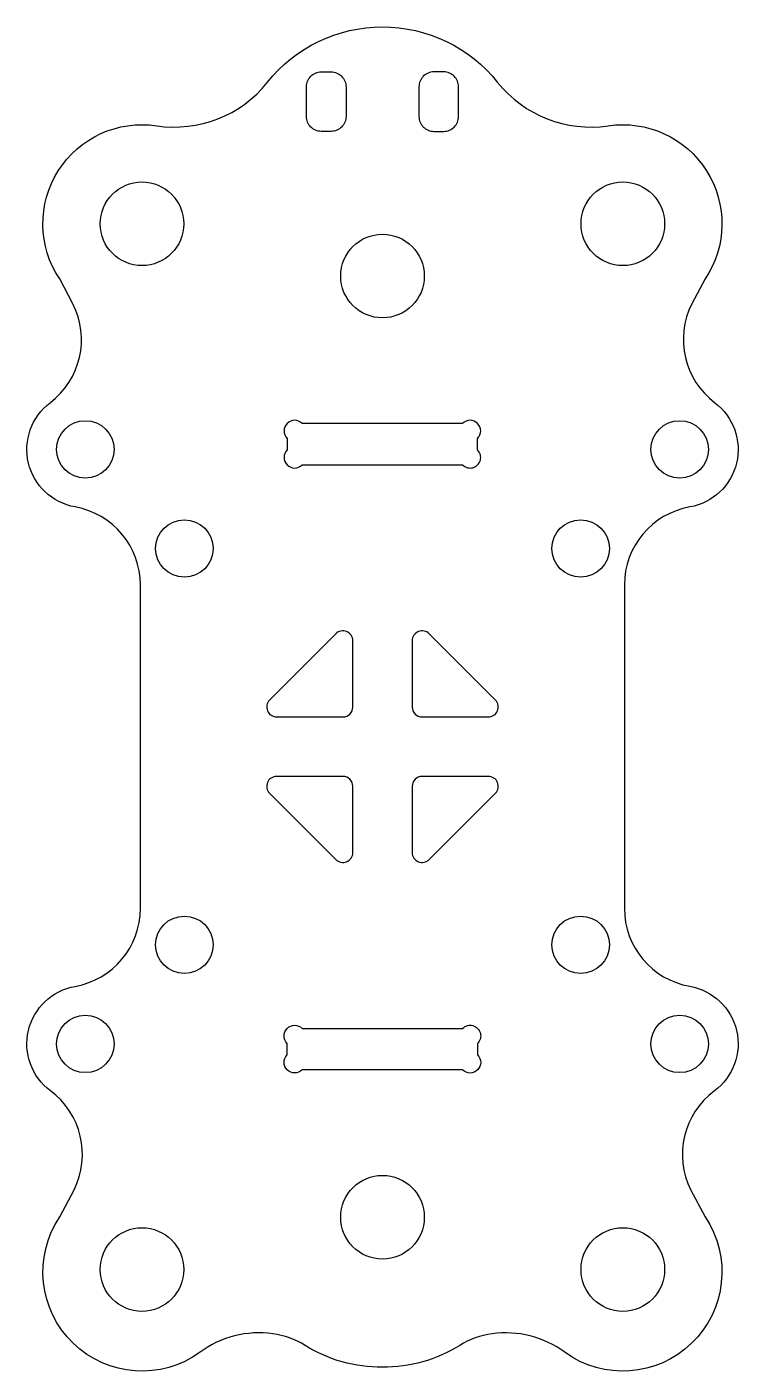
# Model space of a CAD drawing. Header units: millimetres. Extents: x -18 to 18, y -31.5 to 36.3.
import ezdxf

# ---------------------------------------------------------------- set-up
doc = ezdxf.new("R2010")
doc.units = ezdxf.units.MM
for name, color, linetype, true_color in [('Shape', 18, 'Continuous', 0x000000), ('Shape001', 18, 'Continuous', 0x000000), ('Shape004', 18, 'Continuous', 0x000000), ('Shape009', 18, 'Continuous', 0x000000), ('Shape017', 18, 'Continuous', 0x000000), ('Shape027', 18, 'Continuous', 0x000000), ('Shape028', 18, 'Continuous', 0x000000), ('Shape036', 18, 'Continuous', 0x000000), ('Shape042', 18, 'Continuous', 0x000000), ('Shape053', 18, 'Continuous', 0x000000), ('Shape056', 18, 'Continuous', 0x000000), ('Shape057', 18, 'Continuous', 0x000000), ('Shape063', 18, 'Continuous', 0x000000), ('Shape064', 18, 'Continuous', 0x000000), ('Shape065', 18, 'Continuous', 0x000000), ('Shape066', 18, 'Continuous', 0x000000), ('Shape067', 18, 'Continuous', 0x000000), ('Shape074', 18, 'Continuous', 0x000000), ('Shape075', 18, 'Continuous', 0x000000), ('Shape076', 18, 'Continuous', 0x000000), ('Shape077', 18, 'Continuous', 0x000000)]:
    doc.layers.add(name, color=color, linetype=linetype, true_color=true_color)

msp = doc.modelspace()

# ---------------------------------------------------------------- linework, layer by layer
at = {"layer": 'Shape'}
for points in [[(16.282, 23.6), (15.616, 22.353, 0.362905), (16.777, 17.355, -0.655336), (15.513, 12.095, 0.363902), (12.209, 8.156), (12.209, -8.156, 0.363902), (15.513, -12.095, -0.658281), (16.757, -17.369, 0.364208), (15.564, -22.374), (16.282, -23.726, -0.837537), (9.198, -30.562, 0.1972), (5.531, -29.632, 0.109709), (3.897, -30.214, -0.144423), (-0.005, -31.309, -0.144422), (-3.907, -30.214, 0.109727), (-5.541, -29.632, 0.198995), (-9.208, -30.562, -0.83753), (-16.292, -23.726), (-15.571, -22.368, 0.363769), (-16.76, -17.367, -0.657271), (-15.517, -12.096, 0.363481), (-12.219, -8.158), (-12.219, 8.158, 0.363481), (-15.517, 12.096, -0.654329), (-16.78, 17.353, 0.362466), (-15.623, 22.346), (-16.292, 23.6, -0.652103), (-11.397, 31.332, 0.267832), (-5.814, 33.523, -0.481432), (5.813, 33.524, 0.267571), (11.391, 31.332, -0.651805)], [(-3.842, 33.3, -0.414214), (-3.092, 34.05), (-2.592, 34.05, -0.414214), (-1.842, 33.3), (-1.842, 31.8, -0.414214), (-2.592, 31.05), (-3.092, 31.05, -0.414214), (-3.842, 31.8)], [(3.841, 33.3, 0.414214), (3.091, 34.05), (2.591, 34.05, 0.414214), (1.841, 33.3), (1.841, 31.8, 0.414214), (2.591, 31.05), (3.091, 31.05, 0.414214), (3.841, 31.8)]]:
    msp.add_lwpolyline(points, format="xyb", close=True, dxfattribs=at)
at = {"layer": 'Shape001'}
msp.add_circle((10, -10), 1.45, dxfattribs=at)
at = {"layer": 'Shape004'}
msp.add_circle((-10, -10), 1.45, dxfattribs=at)
at = {"layer": 'Shape009'}
msp.add_lwpolyline([(-4.055, -14.215), (4.044, -14.215, -1), (4.801, -14.972), (4.801, -15.555, -1), (4.044, -16.312), (-4.055, -16.312, -1), (-4.811, -15.555), (-4.811, -14.972, -1)], format="xyb", close=True, dxfattribs=at)
at = {"layer": 'Shape017'}
msp.add_lwpolyline([(-4.055, 14.216), (4.044, 14.216, 1), (4.801, 14.972), (4.801, 15.555, 1), (4.044, 16.312), (-4.055, 16.312, 1), (-4.811, 15.555), (-4.811, 14.972, 1)], format="xyb", close=True, dxfattribs=at)
at = {"layer": 'Shape027'}
msp.add_circle((-12.141, 26.387), 2.11, dxfattribs=at)
at = {"layer": 'Shape028'}
msp.add_lwpolyline([(1.5, 5.344), (1.5, 2, 0.414214), (2, 1.5), (5.344, 1.5, 0.668179), (5.698, 2.354), (2.354, 5.698, 0.668179)], format="xyb", close=True, dxfattribs=at)
at = {"layer": 'Shape036'}
msp.add_lwpolyline([(-5.698, 2.354, 0.668179), (-5.344, 1.5), (-2, 1.5, 0.414214), (-1.5, 2), (-1.5, 5.344, 0.668179), (-2.354, 5.698)], format="xyb", close=True, dxfattribs=at)
at = {"layer": 'Shape042'}
msp.add_lwpolyline([(2.354, -5.698), (5.698, -2.354, 0.668179), (5.344, -1.5), (2, -1.5, 0.414214), (1.5, -2), (1.5, -5.344, 0.668179)], format="xyb", close=True, dxfattribs=at)
at = {"layer": 'Shape053'}
msp.add_circle((-10, 10), 1.45, dxfattribs=at)
at = {"layer": 'Shape056'}
msp.add_circle((10, 10), 1.45, dxfattribs=at)
at = {"layer": 'Shape057'}
msp.add_lwpolyline([(-1.5, -2, 0.414214), (-2, -1.5), (-5.344, -1.5, 0.668179), (-5.698, -2.354), (-2.354, -5.698, 0.668179), (-1.5, -5.344)], format="xyb", close=True, dxfattribs=at)
at = {"layer": 'Shape063'}
msp.add_circle((0, 23.748), 2.11, dxfattribs=at)
at = {"layer": 'Shape064'}
msp.add_circle((12.13, 26.387), 2.11, dxfattribs=at)
at = {"layer": 'Shape065'}
msp.add_circle((0, -23.748), 2.11, dxfattribs=at)
at = {"layer": 'Shape066'}
msp.add_circle((12.13, -26.387), 2.11, dxfattribs=at)
at = {"layer": 'Shape067'}
msp.add_circle((-12.141, -26.387), 2.11, dxfattribs=at)
at = {"layer": 'Shape074'}
msp.add_circle((-15, 15), 1.45, dxfattribs=at)
at = {"layer": 'Shape075'}
msp.add_circle((15, 15), 1.45, dxfattribs=at)
at = {"layer": 'Shape076'}
msp.add_circle((-15, -15), 1.45, dxfattribs=at)
at = {"layer": 'Shape077'}
msp.add_circle((15, -15), 1.45, dxfattribs=at)

doc.saveas('drawing.dxf')
